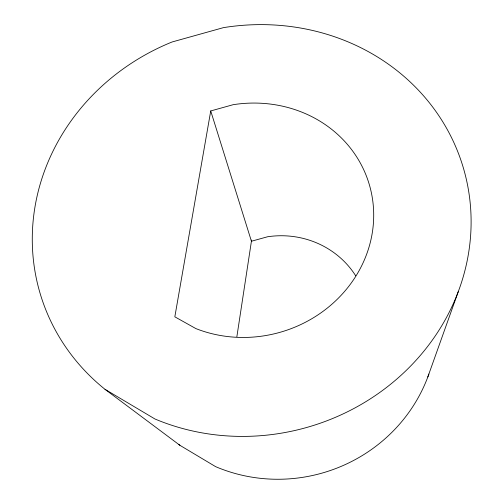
<?xml version="1.0" encoding="UTF-8"?>
<svg xmlns="http://www.w3.org/2000/svg" width="503" height="503" viewBox="0 0 503 503"><rect width="100%" height="100%" fill="white"/><g stroke="black" fill="none" stroke-linecap="round" stroke-linejoin="round"><path stroke-width="0.75" d="M236.869 336.733L251.607 240.044M210.732 110.943L174.83 316.821L195.868 328.585A125.876 116.375 -16.8 0 0 372.189 233.398A125.876 116.375 -16.8 0 0 233.172 104.693L210.732 110.943L251.431 241.239L267.602 236.756A89.553 86.202 -16.8 0 1 355.665 275.745M427.827 376.967L458.239 291.734M105.001 389.316L154.968 418.999A220.729 204.488 -16.8 0 0 468.174 255.467A220.729 204.488 -16.8 0 0 223.47 27.634L172.095 41.975A220.729 204.488 -16.8 0 0 105.001 389.316L179.879 445.293L215.617 466.646A156.879 151.164 -16.8 0 0 428.889 374.056M179.879 445.293A156.879 151.164 -16.8 0 1 178.659 444.3"/></g></svg>
